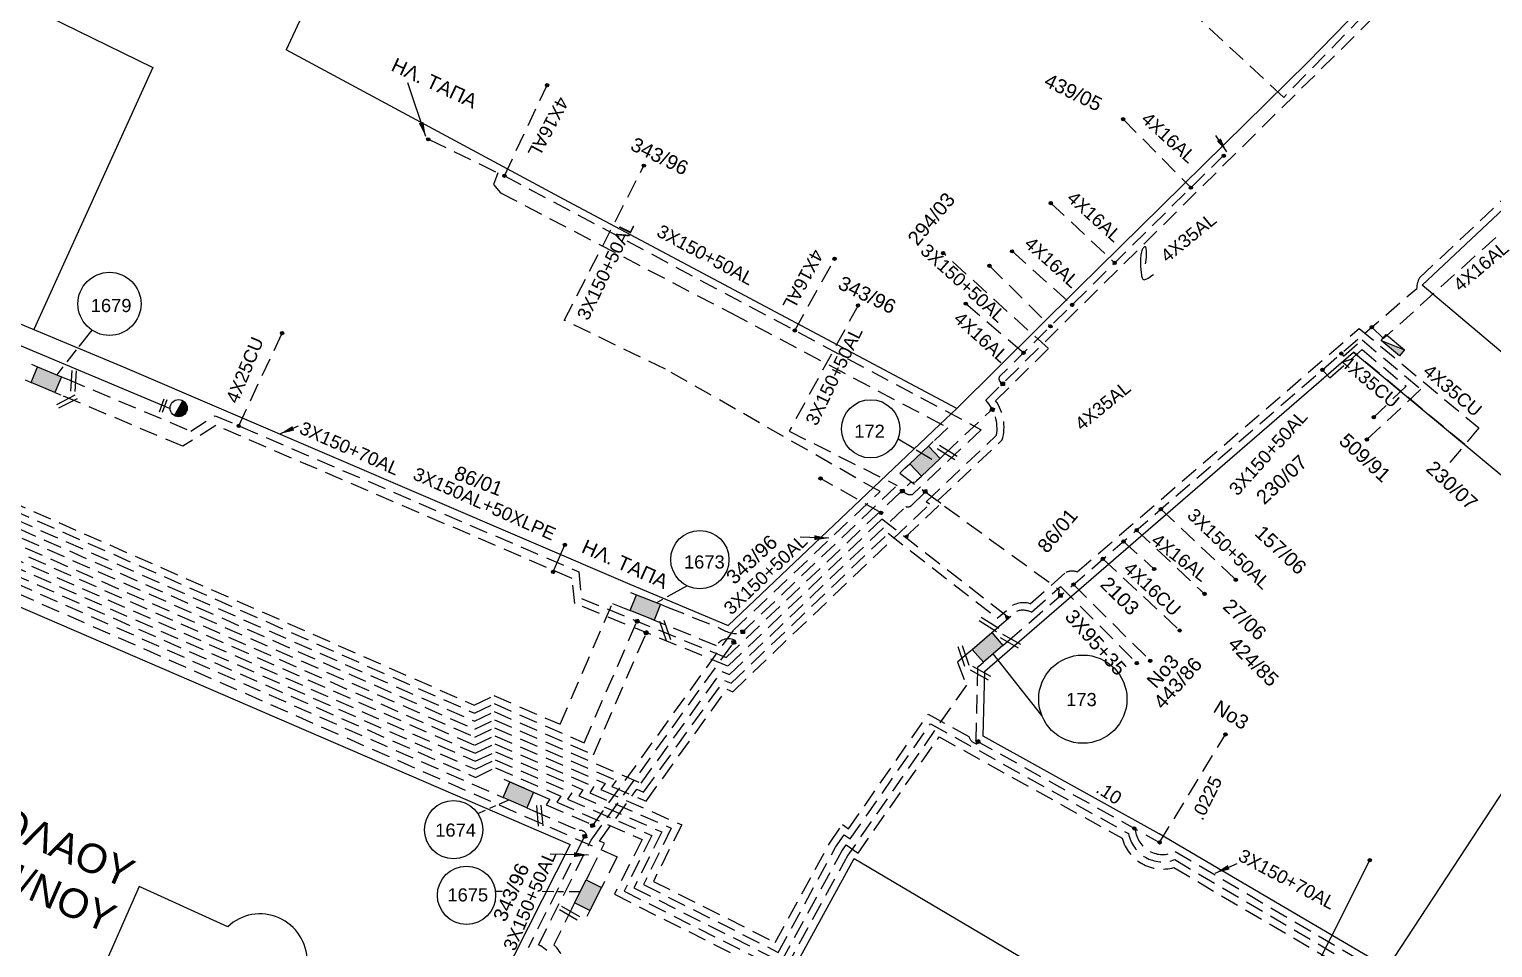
# Model space of a CAD drawing. Header units: millimetres. Extents: x 907 to 2022, y 699 to 1220.
# Drawn here: x 1575.3 to 1675.8, y 1031.4 to 1094.5 of the extents above; entities that cross this region are included whole.
import ezdxf

# ---------------------------------------------------------------- set-up
doc = ezdxf.new("R2010")
doc.units = ezdxf.units.MM
doc.linetypes.add('DASHED', pattern=[19.05, 12.7, -6.35])
for name, color, linetype in [('Link Box 4 Διευθύνσεων', 7, 'Continuous'), ('Pillar OTE', 7, 'Continuous'), ('Άγνωστα', 7, 'Continuous'), ('Γυμνά εναέρια ΧΤ (3Φ)   4x35AL', 7, 'Continuous'), ('Γυμνά εναέρια ΧΤ (3Φ)   4x35CU', 7, 'Continuous'), ('Εναέρια παροχή ΧΤ 4x25', 7, 'SYN_LINE'), ('Επιγραφές - Σχήματα', 7, 'Continuous'), ('Καλώδια ΧΤ   3x150+50AL', 7, 'DASHED'), ('Καλώδια ΧΤ   3x150AL+50XLPE', 7, 'DASHED'), ('Καλώδια ΧΤ   4x25CU', 7, 'DASHED'), ('Μηχανική τομή', 7, 'Continuous'), ('Στύλος ΦΜ', 7, 'Continuous'), ('Στύλος ΦΜ @ 1', 7, 'Continuous'), ('Συνδέσεις', 7, 'Continuous'), ('Συνεστραμμένα ΧΤ   3x70+54.6+25 AL', 7, 'SYN_LINE'), ('Τομή', 7, 'Continuous'), ('Υποσταθμοί', 7, 'Continuous'), ('Υπόβαθρο ΔΕΗ', 7, 'Continuous'), ('Υπόγεια Καλώδια Δικτύου ΧΤ   .10', 7, 'DASHED'), ('Υπόγεια καλώδια Δικτύου ΧΤ και Παρ. ΧΤ - 3X150+70 AL', 7, 'DASHED'), ('Υπόγεια καλώδια Παροχών ΧΤ   .0225', 7, 'DASHED'), ('Υπόγεια καλώδια Παροχών ΧΤ   4x16AL', 7, 'DASHED'), ('Υπόγεια καλώδια Παροχών ΧΤ   4x16CU', 7, 'DASHED')]:
    doc.layers.add(name, color=color, linetype=linetype)
doc.styles.get("Standard").update_dxf_attribs({"font": 'arial.ttf'})
doc.linetypes.add('SYN_LINE', pattern='A,0.5,-0.0001,["/\\/\\/\\/",Standard,S=0.1,R=0,X=0,Y=-0.05],-0.25', length=0.7501)
doc.dimstyles.new('ISO-25', dxfattribs={"dimtxt": 2.5, "dimasz": 2.5, "dimexe": 1.25, "dimexo": 0.625, "dimtad": 1, "dimtxsty": 'Standard', "dimcen": 2.5, "dimadec": 0, "dimazin": 0, "dimtfac": 1, "dimtmove": 0, "dimatfit": 3, "dimfxl": 1, "dimarcsym": 0})

# ---------------------------------------------------------------- blocks, each defined once
blk = doc.blocks.new('ΥΠΑΡΧΩΝ ΤΣΙΜΕΝΤΕΝΙΟΣ ΣΤΥΛΟΣ')
at = {"layer": 'Στύλος ΦΜ'}
blk.add_hatch(color=256, dxfattribs=at).paths.add_polyline_path([(-1.29, -2.28, 0.574793), (2.62, 0, 0.268822), (1.3, 2.27)])
blk.add_line((-1.29, -2.28), (1.3, 2.27), dxfattribs=at)
blk.add_circle((0, 0), 2.62, dxfattribs=at)
at = {"layer": 'Στύλος ΦΜ', "flags": 4}
for tag, p in [('ΑΡΙΘΜΟΣ', (-4.68, 8.05)), ('ΤΥΠΟΣ', (-4.91, 3.03))]:
    blk.add_attdef(tag, p, '', height=4, dxfattribs=at)
blk = doc.blocks.new('LINK BOX 4 ΑΝΑΧΩΡΗΣΕΩΝ')
at = {"layer": 'Link Box 4 Διευθύνσεων', "ltscale": 40}
blk.add_hatch(color=256, dxfattribs=at).paths.add_polyline_path([(-3.54, 0), (-3.54, -4.67), (3.54, -4.67), (3.54, 0)])
for p, q in [((-3.54, 0), (-5.33, 0)), ((5.33, 0), (3.54, 0)), ((-3.54, -4.67), (-5.33, -4.67)), ((5.33, -4.67), (3.54, -4.67))]:
    blk.add_line(p, q, dxfattribs=at)
blk.add_lwpolyline([(-3.54, -4.67), (-3.54, 0), (3.54, 0), (3.54, -4.67)], close=True, dxfattribs=at)
blk = doc.blocks.new('ΜΗΧΑΝΙΚΗ ΤΟΜΗ')
at = {"layer": 'Μηχανική τομή', "ltscale": 40}
for p, q in [((-1.89, 0.78), (1.89, 0.78)), ((1.89, 0), (-1.89, 0))]:
    blk.add_line(p, q, dxfattribs=at)
blk = doc.blocks.new('_ΣΥΝΔΕΣΗ')
at = {"layer": 'Συνδέσεις', "linetype": 'SYN_LINE', "ltscale": 40}
blk.add_hatch(color=256, dxfattribs=at).paths.add_polyline_path([(0.5, -0.01, 1), (-0.5, -0.01, 1)])
at = {"layer": 'Συνδέσεις'}
blk.add_circle((0, -0.01), 0.5, dxfattribs=at)
blk = doc.blocks.new('υποσταθμος σε κλειστο χωρο')
at = {"layer": 'Υποσταθμοί', "ltscale": 40}
blk.add_hatch(color=256, dxfattribs=at).paths.add_polyline_path([(-9.5, -3.1), (9.5, -3.1), (9.5, 3.1)])
blk.add_lwpolyline([(-9.5, -3.1), (-9.5, 3.1), (9.5, 3.1), (9.5, -3.1)], close=True, dxfattribs=at)
blk.add_lwpolyline([(-9.5, -3.1), (9.5, 3.1)], dxfattribs=at)
blk = doc.blocks.new('ΥΠΑΡΧΩΝ ΥΠΟΣΤΑΘΜΟΣ ΣΕ ΚΛΕΙΣΤΟ ΧΩΡΟ')
at = {"layer": 'Υποσταθμοί'}
blk.add_blockref('υποσταθμος σε κλειστο χωρο', (0, 0), dxfattribs=at)
at = {"layer": 'Υποσταθμοί', "linetype": 'SYN_LINE', "ltscale": 40, "flags": 1}
for tag, p in [('ΜΕΤΑΣΧΗΜΑΤΙΣΜΟΣ', (10.7, 2.2)), ('ΙΣΧΥΣ', (10.6, -0.9)), ('ΑΡΙΘΜΟΣ', (10.8, -3.9))]:
    blk.add_attdef(tag, p, '', height=2, dxfattribs=at)
blk = doc.blocks.new('TSONTA XT1')
at = {"ltscale": 40}
h = blk.add_hatch(color=256, dxfattribs=at)
h.dxf.hatch_style = 1
h.paths.add_polyline_path([(595.96, 2487.66), (597.07, 2488.77), (595.96, 2489.87), (594.85, 2488.77)])
blk.add_lwpolyline([(594.85, 2488.77), (595.96, 2489.87), (597.07, 2488.77), (595.96, 2487.66)], close=True, dxfattribs=at)
blk = doc.blocks.new('ΤΟΜΗ')
at = {"layer": 'Τομή', "ltscale": 40}
for p, q in [((-5.68, 0), (5.68, 0)), ((5.68, -2.33), (-5.68, -2.33))]:
    blk.add_line(p, q, dxfattribs=at)

msp = doc.modelspace()

# ---------------------------------------------------------------- hatches: boundary and pattern name
at = {"layer": 'Pillar OTE', "ltscale": 40}
h = msp.add_hatch(color=256, dxfattribs=at)
h.dxf.hatch_style = 1
h.paths.add_polyline_path([(1635.571, 1059.476), (1635.643, 1059.783), (1635.358, 1059.64)])
h = msp.add_hatch(color=256, dxfattribs=at)
h.dxf.hatch_style = 1
h.paths.add_polyline_path([(1642.616, 1054.106), (1642.326, 1054.23), (1642.418, 1053.925)])

# ---------------------------------------------------------------- linework, layer by layer
for points in [[(1635.358, 1059.64), (1635.643, 1059.783), (1635.571, 1059.476), (1635.358, 1059.64)], [(1642.418, 1053.925), (1642.326, 1054.23), (1642.616, 1054.106), (1642.418, 1053.925)]]:
    msp.add_lwpolyline(points, dxfattribs=at)
at = {"layer": 'Άγνωστα', "color": 151, "linetype": 'DASHED', "ltscale": 0.1}
msp.add_lwpolyline([(1633.782, 1061.262), (1629.623, 1063.624)], dxfattribs=at)
at = {"layer": 'Άγνωστα', "color": 2, "linetype": 'DASHED', "ltscale": 0.1}
for points in [[(1650.43, 1059.303), (1652.534, 1057.403)], [(1646.99, 1056.336), (1652.263, 1051.102)]]:
    msp.add_lwpolyline(points, dxfattribs=at)
at = {"layer": 'Άγνωστα', "ltscale": 0.1}
msp.add_lwpolyline([(1611.253, 1057.204), (1612.063, 1059.057)], dxfattribs=at)
at = {"layer": 'Άγνωστα', "color": 62, "linetype": 'DASHED', "ltscale": 0.1}
msp.add_lwpolyline([(1641.721, 1053.332), (1643.074, 1054.496, -0.2028971), (1644.112, 1054.432), (1646.105, 1056.214), (1646.105, 1056.214), (1651.333, 1050.946)], format="xyb", dxfattribs=at)
at = {"layer": 'Γυμνά εναέρια ΧΤ (3Φ)   4x35CU', "color": 2, "linetype": 'DASHED', "ltscale": 0.1}
for points in [[(1664.121, 1071.035), (1664.591, 1070.54), (1666.803, 1072.471), (1666.803, 1072.471), (1666.803, 1072.471), (1669.825, 1069.959), (1667.605, 1067.825)], [(1665.344, 1072.246), (1665.533, 1072.028), (1665.533, 1072.028), (1666.808, 1073.134), (1666.808, 1073.134), (1666.808, 1073.134), (1670.854, 1069.754), (1667.143, 1066.295)]]:
    msp.add_lwpolyline(points, dxfattribs=at)
at = {"layer": 'Εναέρια παροχή ΧΤ 4x25', "color": 2, "ltscale": 10}
msp.add_lwpolyline([(1659.409, 1021.595), (1667.334, 1037.411)], dxfattribs=at)
at = {"layer": 'Επιγραφές - Σχήματα'}
msp.add_lwpolyline([(1651.946, 1078.37), (1651.978, 1078.619), (1651.999, 1078.831), (1652.01, 1079.011), (1652.011, 1079.159), (1652.005, 1079.28), (1651.992, 1079.374), (1651.974, 1079.444), (1651.951, 1079.493), (1651.925, 1079.522), (1651.896, 1079.534), (1651.865, 1079.53), (1651.834, 1079.51), (1651.802, 1079.478), (1651.771, 1079.434), (1651.74, 1079.379), (1651.712, 1079.315), (1651.686, 1079.243), (1651.663, 1079.165), (1651.642, 1079.079), (1651.625, 1078.989), (1651.61, 1078.893), (1651.598, 1078.792), (1651.59, 1078.687), (1651.586, 1078.579), (1651.584, 1078.469), (1651.586, 1078.356), (1651.591, 1078.244), (1651.597, 1078.132), (1651.606, 1078.021), (1651.617, 1077.914), (1651.629, 1077.811), (1651.641, 1077.713), (1651.654, 1077.622), (1651.669, 1077.538), (1651.686, 1077.464), (1651.707, 1077.399), (1651.732, 1077.346), (1651.763, 1077.306), (1651.801, 1077.28), (1651.847, 1077.269), (1651.901, 1077.275), (1651.964, 1077.295), (1652.034, 1077.328), (1652.111, 1077.373), (1652.195, 1077.428), (1652.285, 1077.491), (1652.381, 1077.561), (1652.481, 1077.635)], dxfattribs=at)
at = {"layer": 'Επιγραφές - Σχήματα', "ltscale": 0.1}
for points in [[(1634.94, 1066.339), (1636.026, 1065.692)], [(1636.186, 1065.596), (1637.267, 1064.952)], [(1644.823, 1047.337), (1641.472, 1051.579)]]:
    msp.add_lwpolyline(points, dxfattribs=at)
at = {"layer": 'Επιγραφές - Σχήματα', "linetype": 'Continuous'}
for centre, radius in [((1580.792, 1075.611), 2.168), ((1633.063, 1067.03), 2), ((1621.332, 1058.054), 2), ((1647.633, 1048.468), 3.029), ((1604.42, 1039.504), 2), ((1605.31, 1035.002), 2)]:
    msp.add_circle(centre, radius, dxfattribs=at)
at = {"layer": 'Καλώδια ΧΤ   3x150+50AL', "color": 30, "ltscale": 0.1}
msp.add_lwpolyline([(1602.736, 1086.902), (1607.469, 1084.605), (1607.373, 1084.361), (1607.157, 1083.808), (1607.637, 1083.241), (1623.451, 1074.988), (1638.363, 1067.107), (1637.354, 1066.151)], dxfattribs=at)
at = {"layer": 'Καλώδια ΧΤ   3x150+50AL', "color": 5, "ltscale": 0.1}
msp.add_lwpolyline([(1632.194, 1075.506), (1627.457, 1066.865), (1634.876, 1063.146)], dxfattribs=at)
at = {"layer": 'Καλώδια ΧΤ   3x150+50AL', "color": 2, "ltscale": 0.1}
for points in [[(1652.992, 1061.512), (1658.136, 1056.662)], [(1613.341, 1038.909), (1613.341, 1038.909), (1613.341, 1038.909), (1613.341, 1038.909), (1609.551, 1031.399)]]:
    msp.add_lwpolyline(points, dxfattribs=at)
at = {"layer": 'Καλώδια ΧΤ   3x150+50AL', "color": 85, "ltscale": 0.1}
msp.add_lwpolyline([(1612.636, 1034.273), (1611.3, 1031.6, -0.5778856), (1610.568, 1027.871)], format="xyb", dxfattribs=at)
at = {"layer": 'Καλώδια ΧΤ   3x150AL+50XLPE', "color": 233, "linetype": 'DASHED', "ltscale": 0.1, "true_color": 0xd2798f}
for points in [[(1670.926, 1099.539), (1661.426, 1089.788), (1654.484, 1096.242)], [(1540.101, 1069.795), (1540.926, 1071.671), (1605.929, 1043.099), (1607.297, 1043.76), (1611.787, 1041.813), (1611.505, 1041.39), (1617.373, 1038.821), (1615.461, 1035.068), (1626.434, 1029.562), (1617.685, 1013.542), (1619.804, 1012.26)]]:
    msp.add_lwpolyline(points, dxfattribs=at)
at = {"layer": 'Καλώδια ΧΤ   3x150AL+50XLPE', "color": 151, "linetype": 'DASHED', "ltscale": 0.1}
for points in [[(1537.991, 1070.776), (1539.892, 1074.864), (1605.88, 1045.852), (1607.241, 1046.509), (1615.589, 1042.89), (1615.294, 1042.472), (1615.294, 1042.472), (1617.642, 1041.454), (1623.19, 1049.143), (1623.592, 1048.979), (1637.107, 1061.861), (1636.878, 1062.028), (1641.707, 1066.586, 0.2331593), (1640.969, 1068.99), (1670.7, 1098.358), (1671.272, 1098.222), (1671.762, 1098.725)], [(1657.371, 1085.877), (1641.92, 1070.63, 0.4238102), (1642.003, 1070.227)]]:
    msp.add_lwpolyline(points, format="xyb", dxfattribs=at)
at = {"layer": 'Καλώδια ΧΤ   3x150AL+50XLPE', "color": 2, "linetype": 'DASHED', "ltscale": 0.1}
for points in [[(1642.482, 1052.448), (1670.56, 1076.665, -0.1293154), (1670.748, 1077.391), (1688.425, 1094.001), (1693.706, 1091.019)], [(1537.563, 1070.975), (1539.671, 1075.51), (1605.871, 1046.403), (1607.229, 1047.059), (1617.302, 1042.691), (1622.839, 1050.367), (1623.371, 1050.15), (1635.468, 1061.687, 0.2589075), (1635.867, 1061.763), (1636.829, 1062.694)], [(1635.419, 1064.32), (1635.056, 1063.976), (1646.027, 1055.971, 0.2020505), (1645.972, 1055.703)], [(1609.861, 1040.831), (1613.055, 1039.446, -0.3381271), (1613.537, 1039.188)]]:
    msp.add_lwpolyline(points, format="xyb", dxfattribs=at)
at = {"layer": 'Καλώδια ΧΤ   3x150AL+50XLPE', "color": 30, "linetype": 'DASHED', "ltscale": 0.1}
msp.add_lwpolyline([(1607.916, 1084.412), (1640.65, 1066.963), (1635.943, 1062.521, -0.2089113), (1635.38, 1062.658)], format="xyb", dxfattribs=at)
at = {"layer": 'Καλώδια ΧΤ   3x150AL+50XLPE', "color": 133, "linetype": 'DASHED', "ltscale": 0.1}
for points in [[(1613.978, 1039.795), (1623.646, 1053.195), (1633.705, 1062.725), (1618.965, 1071.131), (1612.023, 1074.477), (1617.49, 1085.102)], [(1540.502, 1069.609), (1541.159, 1071.022), (1607.416, 1041.891), (1607.416, 1041.891), (1607.416, 1041.891)], [(1608.086, 1042.873), (1611.039, 1041.592), (1610.785, 1041.213), (1613.83, 1039.893)]]:
    msp.add_lwpolyline(points, dxfattribs=at)
at = {"layer": 'Καλώδια ΧΤ   3x150AL+50XLPE', "color": 62, "linetype": 'DASHED', "ltscale": 0.1}
msp.add_lwpolyline([(1635.44, 1059.581), (1637.885, 1061.912), (1637.658, 1062.078), (1642.095, 1066.265, 0.2291307), (1641.642, 1068.962), (1645.269, 1072.535), (1638.032, 1079.1)], format="xyb", dxfattribs=at)
at = {"layer": 'Καλώδια ΧΤ   3x150AL+50XLPE', "color": 5, "linetype": 'DASHED', "ltscale": 0.1}
for points in [[(1536.227, 1071.596), (1538.954, 1077.461), (1605.841, 1048.054), (1607.196, 1048.709), (1611.736, 1046.74), (1615.333, 1055.036), (1616.14, 1054.715)], [(1624.166, 1052.998), (1634.876, 1063.146)]]:
    msp.add_lwpolyline(points, dxfattribs=at)
at = {"layer": 'Καλώδια ΧΤ   3x150AL+50XLPE', "color": 30, "linetype": 'DASHED', "ltscale": 0.1}
for points in [[(1536.766, 1071.568), (1539.212, 1076.83), (1605.853, 1047.505), (1607.207, 1048.159), (1613.394, 1045.476), (1617.012, 1053.819), (1617.012, 1053.819)], [(1577.903, 1070.434), (1586.369, 1066.876), (1586.369, 1066.876), (1588.041, 1067.933), (1613.014, 1057.219), (1613.207, 1055.388), (1623.131, 1051.328), (1635.801, 1063.334), (1636.136, 1063.391), (1636.222, 1063.472)]]:
    msp.add_lwpolyline(points, dxfattribs=at)
at = {"layer": 'Καλώδια ΧΤ   3x150AL+50XLPE', "color": 62, "linetype": 'DASHED', "ltscale": 0.1}
for points in [[(1537.12, 1071.181), (1539.433, 1076.158), (1605.861, 1046.953), (1607.218, 1047.609), (1614.03, 1044.655), (1617.677, 1053.065), (1617.677, 1053.065)], [(1642.326, 1054.23), (1633.839, 1060.825), (1623.26, 1050.735), (1612.742, 1055.038), (1612.56, 1056.761), (1588.095, 1067.257), (1585.834, 1065.83), (1577.45, 1069.359)]]:
    msp.add_lwpolyline(points, dxfattribs=at)
at = {"layer": 'Καλώδια ΧΤ   3x150AL+50XLPE', "color": 85, "linetype": 'DASHED', "ltscale": 0.1}
for points in [[(1538.437, 1070.569), (1540.123, 1074.18), (1605.89, 1045.301), (1607.252, 1045.959), (1614.825, 1042.675), (1614.53, 1042.258), (1620.086, 1039.849), (1618.142, 1035.956), (1626.502, 1031.766), (1630.226, 1038.557), (1631.129, 1039.853), (1631.539, 1039.567), (1637.022, 1047.437), (1639.82, 1045.886, 0.2807294), (1640.357, 1045.396)], [(1651.239, 1039.505, 0.5326324), (1653.972, 1038.009), (1672.982, 1026.834, 0.3587569), (1672.762, 1025.618), (1674.492, 1024.595)]]:
    msp.add_lwpolyline(points, format="xyb", dxfattribs=at)
at = {"layer": 'Καλώδια ΧΤ   3x150AL+50XLPE', "color": 27, "linetype": 'DASHED', "ltscale": 0.1}
msp.add_lwpolyline([(1538.861, 1070.372), (1540.351, 1073.576), (1605.901, 1044.751), (1607.263, 1045.409), (1614.062, 1042.461), (1613.767, 1042.044), (1619.372, 1039.614), (1617.467, 1035.736), (1626.716, 1031.079), (1630.651, 1038.293), (1631.254, 1039.157), (1631.664, 1038.871), (1637.174, 1046.781), (1650.771, 1039.242, 0.4659169), (1653.939, 1037.448), (1672.26, 1026.679, 0.2957839), (1673.81, 1026.354), (1675.092, 1025.593)], format="xyb", dxfattribs=at)
at = {"layer": 'Καλώδια ΧΤ   3x150AL+50XLPE', "color": 1, "linetype": 'DASHED', "ltscale": 0.1}
msp.add_lwpolyline([(1613.734, 1036.452), (1614.786, 1038.573), (1614.441, 1038.725), (1617.003, 1042.276), (1617.472, 1042.072), (1623.015, 1049.755), (1623.482, 1049.564), (1634.271, 1059.855), (1641.754, 1054.02), (1642.392, 1054.563, -0.297596), (1644.02, 1055.02), (1646.461, 1057.175, -0.1642813), (1647.234, 1057.206), (1666.618, 1073.925), (1674.827, 1067.102), (1672.843, 1064.715)], format="xyb", dxfattribs=at)
at = {"layer": 'Καλώδια ΧΤ   3x150AL+50XLPE', "color": 6, "linetype": 'DASHED', "ltscale": 0.1}
msp.add_lwpolyline([(1539.28, 1070.177), (1540.561, 1072.932), (1605.912, 1044.201), (1607.302, 1044.848), (1613.307, 1042.243), (1613.015, 1041.825), (1618.72, 1039.351), (1616.803, 1035.511), (1626.914, 1030.438), (1631.077, 1038.029), (1631.378, 1038.461), (1631.378, 1038.461), (1632.199, 1037.889), (1637.766, 1045.881), (1650.334, 1038.913, 0.4149511), (1653.879, 1036.903), (1671.67, 1026.446, 0.0976777), (1671.681, 1025.682), (1677.522, 1022.224, 1.0168297), (1678.275, 1023.714), (1677.757, 1024.02)], format="xyb", dxfattribs=at)
at = {"layer": 'Καλώδια ΧΤ   3x150AL+50XLPE', "color": 173, "linetype": 'DASHED', "ltscale": 0.1}
for points in [[(1539.698, 1069.983), (1540.721, 1072.311), (1605.92, 1043.65), (1607.286, 1044.31), (1612.547, 1042.028), (1612.255, 1041.61), (1618.038, 1039.104), (1616.133, 1035.289), (1627.113, 1029.759)], [(1639.701, 1051.595), (1639.022, 1051.011), (1639.634, 1049.438), (1631.502, 1037.765), (1615.703, 1009.089)]]:
    msp.add_lwpolyline(points, dxfattribs=at)
at = {"layer": 'Καλώδια ΧΤ   3x150AL+50XLPE', "linetype": 'DASHED', "ltscale": 0.1}
msp.add_lwpolyline([(1673.868, 1065.949), (1666.22, 1072.305)], dxfattribs=at)
at = {"layer": 'Καλώδια ΧΤ   3x150AL+50XLPE', "color": 1, "linetype": 'DASHED', "ltscale": 0.1}
msp.add_lwpolyline([(1540.862, 1069.441), (1541.273, 1070.326), (1541.273, 1070.326), (1615.652, 1037.646), (1614.774, 1035.922)], dxfattribs=at)
at = {"layer": 'Καλώδια ΧΤ   3x150AL+50XLPE', "color": 85, "linetype": 'DASHED', "ltscale": 0.1}
msp.add_lwpolyline([(1638.156, 1065.304), (1641.29, 1068.271)], dxfattribs=at)
at = {"layer": 'Καλώδια ΧΤ   3x150AL+50XLPE', "color": 5, "linetype": 'DASHED', "ltscale": 0.1}
msp.add_lwpolyline([(1619.047, 1054.813), (1622.657, 1053.374, 0.165831), (1624.167, 1052.968)], format="xyb", dxfattribs=at)
at = {"layer": 'Καλώδια ΧΤ   3x150AL+50XLPE', "color": 233, "linetype": 'DASHED', "ltscale": 0.1, "true_color": 0xd2798f}
msp.add_lwpolyline([(1609.573, 1028.507, 0.8483663), (1610.256, 1031.587), (1613.86, 1038.774), (1613.86, 1038.774), (1613.86, 1038.774), (1613.86, 1038.774), (1623.765, 1052.504, 0.3942379), (1622.469, 1052.139), (1618.015, 1053.961)], format="xyb", dxfattribs=at)
at = {"layer": 'Καλώδια ΧΤ   4x25CU', "color": 30, "ltscale": 0.1}
msp.add_lwpolyline([(1589.665, 1067.236), (1592.649, 1073.604)], dxfattribs=at)
at = {"layer": 'Συνεστραμμένα ΧΤ   3x70+54.6+25 AL', "color": 2, "ltscale": 10}
msp.add_lwpolyline([(1512.892, 1099.815), (1512.892, 1099.815), (1548.136, 1083.894), (1548.136, 1083.894), (1548.136, 1083.894), (1584.951, 1068.422)], dxfattribs=at)
at = {"layer": 'Υπόβαθρο ΔΕΗ', "ltscale": 0.1}
for points in [[(1638.989, 1068.415), (1647.302, 1076.684), (1663.086, 1092.209), (1673.022, 1102.418), (1639.546, 1124.646), (1618.965, 1138.297, 0.4736811), (1613.236, 1136.733), (1592.914, 1093.061)], [(1498.491, 1053.62), (1512.154, 1046.481), (1524.222, 1040.307), (1526.388, 1039.199, 0.1706874), (1538.072, 1039.199), (1544.957, 1043.656), (1553.591, 1050.493), (1556.578, 1053.36, -0.2696779), (1570.269, 1056.682), (1612.418, 1038.485), (1599.956, 1013.832), (1597.215, 1008.404), (1578.681, 1017.302), (1555.125, 1029.372), (1536.603, 1038.719)], [(1582.824, 1035.602), (1577.931, 1024.477), (1584.783, 1021.463, 0.8533394), (1590.218, 1018.992), (1591.968, 1018.161), (1593.964, 1020.543), (1595.12, 1019.884), (1595.371, 1020.345, 1.0032656), (1597.982, 1026.225), (1598.237, 1026.648), (1596.29, 1027.27), (1596.593, 1029.462), (1594.366, 1030.459), (1594.366, 1030.459), (1594.366, 1030.459, 0.6589115), (1588.91, 1032.845), (1582.824, 1035.602)]]:
    msp.add_lwpolyline(points, format="xyb", dxfattribs=at)
for points in [[(1521.173, 1115.664), (1514.538, 1100.91), (1544.326, 1087.043), (1544.326, 1087.043), (1559.827, 1080.421), (1581.845, 1071.244), (1616.514, 1056.37), (1623.268, 1053.525), (1637.823, 1067.316), (1638.989, 1068.415), (1611.981, 1082.801), (1592.914, 1093.061), (1592.914, 1093.061)], [(1545.033, 1086.741), (1554.722, 1106.047), (1583.764, 1091.85), (1575.601, 1073.846)], [(1674.26, 1026.663), (1694.471, 1057.055), (1670.939, 1076.884), (1688.482, 1093.368), (1688.482, 1093.368), (1704.129, 1084.602), (1721.258, 1075.07), (1740.403, 1064.284), (1758.983, 1053.604), (1754.187, 1042.915), (1740.304, 1011.569)], [(1579.587, 1073.81), (1578.689, 1072.673)], [(1578.512, 1072.449), (1577.867, 1071.631)], [(1699.857, 1011.569), (1674.109, 1026.752), (1652.885, 1039.228), (1640.796, 1045.917), (1640.899, 1050.383), (1666.22, 1072.305), (1666.22, 1072.305), (1685.664, 1056.145), (1668.538, 1030.026)], [(1577.591, 1071.282), (1577.166, 1070.744)], [(1620.467, 1056.25), (1619.087, 1055.483)], [(1618.768, 1055.306), (1618.367, 1055.084)], [(1606.91, 1040.975), (1607.33, 1041.159)], [(1607.562, 1041.26), (1608.215, 1041.545)], [(1606.084, 1040.614), (1606.613, 1040.846)], [(1635.128, 1011.569), (1622.045, 1019.476), (1631.941, 1037.525), (1658.829, 1021.627), (1654.006, 1011.569)], [(1607.29, 1035.285), (1607.786, 1035.283)], [(1610.508, 1035.274), (1611.307, 1035.271)], [(1611.57, 1035.271), (1611.974, 1035.269)], [(1612.349, 1035.268), (1613.129, 1035.265)]]:
    msp.add_lwpolyline(points, dxfattribs=at)
at = {"layer": 'Υπόγεια Καλώδια Δικτύου ΧΤ   .10', "color": 85, "linetype": 'DASHED', "ltscale": 0.1}
msp.add_lwpolyline([(1640.462, 1050.71), (1640.405, 1050.661), (1640.29, 1045.626), (1652.907, 1038.629)], dxfattribs=at)
at = {"layer": 'Υπόγεια Καλώδια Δικτύου ΧΤ   .10', "linetype": 'DASHED', "ltscale": 0.1}
for points in [[(1636.058, 1046.828), (1636.058, 1046.828)], [(1636.574, 1047.114), (1636.574, 1047.114)]]:
    msp.add_lwpolyline(points, close=True, dxfattribs=at)
at = {"layer": 'Υπόγεια καλώδια Παροχών ΧΤ   .0225', "color": 85, "ltscale": 0.1}
msp.add_lwpolyline([(1652.907, 1038.629), (1657.424, 1046.045)], dxfattribs=at)
at = {"layer": 'Υπόγεια καλώδια Παροχών ΧΤ   4x16AL', "color": 30, "ltscale": 0.1}
for points in [[(1607.921, 1084.409), (1610.839, 1090.624)], [(1627.854, 1073.784), (1630.583, 1078.706)]]:
    msp.add_lwpolyline(points, dxfattribs=at)
at = {"layer": 'Υπόγεια καλώδια Παροχών ΧΤ   4x16AL', "color": 151, "ltscale": 0.1}
for points in [[(1650.402, 1088.289), (1655.053, 1083.59)], [(1645.434, 1082.536), (1649.819, 1078.425)], [(1642.77, 1079.218), (1646.892, 1075.537)], [(1641.222, 1078.23), (1645.405, 1074.069)], [(1639.591, 1075.625), (1643.561, 1072.25)]]:
    msp.add_lwpolyline(points, dxfattribs=at)
at = {"layer": 'Υπόγεια καλώδια Παροχών ΧΤ   4x16AL', "color": 2, "ltscale": 0.1}
for points in [[(1677.402, 1081.454), (1668.287, 1073.224), (1667.474, 1074.003)], [(1651.328, 1060.077), (1655.988, 1055.698)], [(1649.009, 1058.106), (1654.281, 1053.182)]]:
    msp.add_lwpolyline(points, dxfattribs=at)

# ---------------------------------------------------------------- block references
at = {"layer": 'Link Box 4 Διευθύνσεων'}
for p, xscale, yscale, zscale, rotation in [((1576.222, 1069.875), 0.2499999999999998, 0.2499999999999998, 0.2499999999999998, 157.1762402027284), ((1637.189, 1064.388), 0.2499999999999998, 0.2499999999999998, 0.2499999999999998, 223.43579428166), ((1617.377, 1054.222), 0.2499999999999998, 0.2499999999999998, 0.2499999999999998, 158.2719389355747), ((1641.472, 1051.579), 0.2499999999999998, 0.2499999999999998, 0.2499999999999998, 220.7004924195238), ((1608.638, 1041.361), 0.2499999999999999, 0.2499999999999999, 0.2499999999999999, 156.5564590870798), ((1613.129, 1035.265), 0.2499999999999998, 0.2499999999999998, 0.2499999999999998, 62.99856881020393)]:
    msp.add_blockref('LINK BOX 4 ΑΝΑΧΩΡΗΣΕΩΝ', p, dxfattribs=dict(at, xscale=xscale, yscale=yscale, zscale=zscale, rotation=rotation))
at = {"layer": 'Μηχανική τομή', "xscale": 0.2499999999999996, "yscale": 0.2499999999999996, "zscale": 0.2499999999999996, "rotation": 70.28908702141669}
msp.add_blockref('ΜΗΧΑΝΙΚΗ ΤΟΜΗ', (1584.562, 1068.586), dxfattribs=at)
at = {"layer": 'Στύλος ΦΜ @ 1', "ltscale": 40, "xscale": 0.2249999999999091, "yscale": 0.2249999999999091, "zscale": 0.2249999999999091}
msp.add_blockref('ΥΠΑΡΧΩΝ ΤΣΙΜΕΝΤΕΝΙΟΣ ΣΤΥΛΟΣ', (1585.54, 1068.448), dxfattribs=at)
at = {"layer": 'Συνδέσεις', "xscale": 0.2249999999999091, "yscale": 0.2249999999999091, "zscale": 0.2249999999999091}
for p in [(1610.839, 1090.624), (1650.402, 1088.289), (1602.682, 1086.911), (1657.31, 1085.785), (1607.916, 1084.412), (1617.49, 1085.102), (1655.053, 1083.59), (1645.434, 1082.536), (1642.77, 1079.218), (1630.583, 1078.706), (1638.032, 1079.1), (1641.222, 1078.23), (1649.819, 1078.425), (1632.194, 1075.506), (1639.591, 1075.625), (1646.892, 1075.537), (1592.649, 1073.604), (1627.854, 1073.784), (1645.405, 1074.069), (1667.474, 1074.003), (1643.561, 1072.25), (1665.384, 1072.2), (1664.084, 1071.079), (1589.665, 1067.236), (1667.606, 1067.828), (1667.144, 1066.298), (1629.623, 1063.626), (1633.782, 1061.262), (1652.992, 1061.512), (1650.43, 1059.303), (1651.33, 1060.079), (1612.064, 1059.06), (1611.254, 1057.207), (1649.009, 1058.106), (1652.535, 1057.405), (1646.992, 1056.337), (1658.136, 1056.664), (1655.988, 1055.7), (1654.282, 1053.184), (1652.264, 1051.105), (1651.334, 1050.949), (1657.425, 1046.048), (1651.167, 1039.594), (1652.907, 1038.629), (1667.335, 1037.414)]:
    msp.add_blockref('_ΣΥΝΔΕΣΗ', p, dxfattribs=at)
at = {"layer": 'Συνδέσεις', "xscale": 0.1537592417720537, "yscale": 0.1537592417720537, "zscale": 0.1537592417720537}
for p, rotation in [((1865.282, 746.019), 48.01554633200461), ((2026.809, 1147.783), 115.1124089701741), ((1895.628, 767.744), 54.89927130894319), ((1897.195, 767.708), 54.89927130894319), ((1856.652, 723.17), 45.81740555689154), ((1917.957, 800.286), 63.35296682400276), ((1918.575, 799.493), 63.35296682400276), ((1847.754, 729.223), 48.07230846537576), ((1884.055, 757.352), 54.89927130894319), ((1931.848, 781.131), 61.24695671660081), ((1873.827, 744.037), 54.89927130894319), ((1874.358, 744.783), 54.89927130894319)]:
    msp.add_blockref('TSONTA XT1', p, dxfattribs=dict(at, rotation=rotation))
at = {"layer": 'Τομή'}
for p, xscale, yscale, zscale, rotation in [((1578.177, 1070.319), 0.1249999999999834, 0.1249999999999834, 0.1249999999999834, 86.23732706582133), ((1577.8, 1069.033), 0.1249999999999834, 0.1249999999999834, 0.1249999999999834, 27.12294469009915), ((1638.397, 1065.532), 0.1249999999999436, 0.1249999999999436, 0.1249999999999436, 328.0280767306175), ((1619.082, 1053.229), 0.1249999999999436, 0.1249999999999436, 0.1249999999999436, 288.8913991904404), ((1641.264, 1053.714), 0.1249999999999436, 0.1249999999999436, 0.1249999999999436, 328.0280767306175), ((1642.742, 1052.579), 0.1249999999999436, 0.1249999999999436, 0.1249999999999436, 330.9852105786889), ((1639.571, 1051.482), 0.1249999999999436, 0.1249999999999436, 0.1249999999999436, 288.8913991904404), ((1640.677, 1050.379), 0.1249999999999436, 0.1249999999999436, 0.1249999999999436, 330.9852105786889), ((1610.48, 1040.475), 0.1249999999999436, 0.1249999999999436, 0.1249999999999436, 274.9116907156063), ((1612.448, 1033.896), 0.1249999999999436, 0.1249999999999436, 0.1249999999999436, 329.1987724688821)]:
    msp.add_blockref('ΤΟΜΗ', p, dxfattribs=dict(at, xscale=xscale, yscale=yscale, zscale=zscale, rotation=rotation))
at = {"layer": 'Υποσταθμοί', "xscale": 0.08569451312941455, "yscale": 0.08569451312941455, "zscale": 0.08569451312941455, "rotation": 319.9750087798405}
msp.add_blockref('ΥΠΑΡΧΩΝ ΥΠΟΣΤΑΘΜΟΣ ΣΕ ΚΛΕΙΣΤΟ ΧΩΡΟ', (1668.917, 1072.773), dxfattribs=at)

# ---------------------------------------------------------------- texts
at = {"layer": 'Γυμνά εναέρια ΧΤ (3Φ)   4x35AL', "color": 7, "char_height": 0.9, "width": 84.18588, "attachment_point": 1, "rotation": 39.35232}
for insert in [(1652.866, 1079.099), (1646.985, 1067.552)]:
    msp.add_mtext('4X35AL', dxfattribs=dict(at, insert=insert))
at = {"layer": 'Γυμνά εναέρια ΧΤ (3Φ)   4x35CU', "color": 7, "char_height": 0.9, "width": 84.18588, "attachment_point": 1, "rotation": 319.91543}
for insert in [(1665.837, 1072.146), (1671.5, 1071.55)]:
    msp.add_mtext('4X35CU', dxfattribs=dict(at, insert=insert))
at = {"layer": 'Επιγραφές - Σχήματα', "char_height": 0.9, "attachment_point": 1}
for s, width, insert, rotation in [('{\\H1.0833x;ΗΛ. ΤΑΠΑ}', 15.75935, (1600.471, 1092.549), 334.89995), ('{\\H1.0833x;439/05}', 10.09091, (1645.317, 1091.488), 334.14861), ('{\\H1.0833x;343/96}', 10.09091, (1616.912, 1087.101), 334.14861), ('{\\H1.0833x;294/03}', 10.09091, (1635.521, 1080.153), 50.35012), ('{\\H1.0833x;343/96}', 10.09091, (1631.163, 1077.578), 334.14861), ('{\\H1.0833x;509/91}', 10.09091, (1665.815, 1066.821), 317.18901), ('{\\H1.0833x;230/07}', 10.09091, (1659.426, 1062.487), 42.95609), ('{\\H1.0833x;86/01}', 10.09091, (1604.731, 1064.529), 338.77376), ('{\\H1.0833x;230/07}', 10.09091, (1671.785, 1064.925), 317.18901), ('{\\H1.0833x;86/01}', 10.09091, (1644.427, 1059.037), 50.35012), ('{\\H1.0833x;157/06}', 10.09091, (1660.03, 1060.489), 317.18901), ('{\\H1.0833x;ΗΛ. ΤΑΠΑ}', 13.06332, (1613.529, 1059.469), 335.93827), ('{\\H1.0833x;343/96}', 10.09091, (1623.036, 1056.997), 42.95609), ('{\\H1.0833x;2103}', 10.09091, (1649.442, 1056.967), 315.3499), ('{\\H1.0833x;27/06}', 10.09091, (1657.834, 1055.459), 317.18901), ('{\\H1.0833x;3X95+35}', 10.09091, (1647.063, 1054.739), 311.76329), ('{\\H1.0833x;424/85}', 10.09091, (1658.216, 1052.865), 315.3499), ('{\\H1.0833x;No3}', 10.09091, (1651.926, 1049.785), 48.214), ('{\\H1.0833x;443/86}', 10.09091, (1652.395, 1048.351), 48.214), ('{\\H1.0833x;No3}', 10.09091, (1657.017, 1048.465), 328.39546), ('{\\H1.0833x;343/96}', 10.09091, (1607.087, 1033.499), 66.33587)]:
    msp.add_mtext_dynamic_manual_height_columns(s, width=width, gutter_width=12.5, heights=[0], dxfattribs=dict(at, insert=insert, rotation=rotation))
for s, insert in [('1679', (1579.506, 1075.947)), ('172', (1631.936, 1067.315)), ('173', (1646.489, 1048.891))]:
    msp.add_mtext_dynamic_manual_height_columns(s, width=10.09091, gutter_width=12.5, heights=[0], dxfattribs=dict(at, insert=insert))
at = {"layer": 'Επιγραφές - Σχήματα', "char_height": 0.9, "width": 15, "attachment_point": 1}
for s, insert in [('1673', (1620.242, 1058.338)), ('1674', (1603.162, 1039.926)), ('1675', (1603.998, 1035.477))]:
    msp.add_mtext(s, dxfattribs=dict(at, insert=insert))
at = {"layer": 'Επιγραφές - Σχήματα', "linetype": 'Continuous', "insert": (1556.933, 1048.499), "char_height": 2, "width": 28.66591, "attachment_point": 1, "rotation": 336.46528}
msp.add_mtext('ΝΑOΣ ΑΓ. ΝΙΚΟΛΑΟΥ\\Pκ΄ ΑΓ. ΚΩΝΣΤΑΝ/ΝΟΥ', dxfattribs=at)
at = {"layer": 'Καλώδια ΧΤ   3x150+50AL', "color": 7, "char_height": 0.9, "width": 84.18588, "attachment_point": 1}
for insert, rotation in [((1612.85, 1074.801), 64.10579), ((1618.716, 1081.106), 331.69342), ((1628.546, 1067.568), 64.10579), ((1657.584, 1062.973), 48.08455), ((1655.356, 1061.661), 315.92484), ((1622.875, 1054.851), 43.36218), ((1607.791, 1031.466), 66.74196)]:
    msp.add_mtext('3X150+50AL', dxfattribs=dict(at, insert=insert, rotation=rotation))
at = {"layer": 'Καλώδια ΧΤ   3x150AL+50XLPE', "color": 7, "insert": (1606.541, 1061.877), "char_height": 0.9, "width": 13.92422, "attachment_point": 5, "rotation": 336.06285}
msp.add_mtext('3X150AL+50XLPE', dxfattribs=at)
at = {"layer": 'Καλώδια ΧΤ   4x25CU', "color": 7, "insert": (1588.749, 1069.051), "char_height": 0.9, "width": 84.18588, "attachment_point": 1, "rotation": 67.41212}
msp.add_mtext('4X25CU', dxfattribs=at)
at = {"layer": 'Υπόγεια Καλώδια Δικτύου ΧΤ   .10', "color": 7, "insert": (1648.945, 1042.878), "char_height": 0.9, "width": 84.18588, "attachment_point": 1, "rotation": 327.27266}
msp.add_mtext('.10', dxfattribs=at)
at = {"layer": 'Υπόγεια καλώδια Δικτύου ΧΤ και Παρ. ΧΤ - 3X150+70 AL', "color": 7, "char_height": 0.9, "width": 84.18588, "attachment_point": 1}
for insert, rotation in [((1594.121, 1067.574), 336.24827), ((1658.646, 1038.229), 331.79664)]:
    msp.add_mtext('3X150+70AL', dxfattribs=dict(at, insert=insert, rotation=rotation))
at = {"layer": 'Υπόγεια καλώδια Παροχών ΧΤ   .0225', "color": 7, "insert": (1655.038, 1040.465), "char_height": 0.9, "width": 84.18588, "attachment_point": 1, "rotation": 63.82518}
msp.add_mtext('.0225', dxfattribs=at)
at = {"layer": 'Υπόγεια καλώδια Παροχών ΧΤ   4x16AL', "color": 7, "char_height": 0.9, "width": 84.18588, "attachment_point": 1}
for s, insert, rotation in [('4X16AL', (1612.388, 1089.499), 241.7936), ('4X16AL', (1652.176, 1088.864), 317.87224), ('4X16AL', (1647.073, 1083.436), 317.87224), ('4X16AL', (1629.886, 1079.026), 241.7936), ('3X150+50AL', (1637.007, 1079.828), 317.87224), ('4X16AL', (1644.154, 1080.303), 317.87224), ('4X16AL', (1672.972, 1077.097), 40.21019), ('4X16AL', (1639.3, 1075.158), 317.87224), ('4X16AL', (1652.809, 1059.927), 322.21367)]:
    msp.add_mtext(s, dxfattribs=dict(at, insert=insert, rotation=rotation))
at = {"layer": 'Υπόγεια καλώδια Παροχών ΧΤ   4x16CU', "color": 7, "insert": (1650.973, 1057.998), "char_height": 0.9, "width": 84.18588, "attachment_point": 1, "rotation": 316.95811}
msp.add_mtext('4X16CU', dxfattribs=at)

# ---------------------------------------------------------------- leaders
at = {"layer": 'Επιγραφές - Σχήματα', "ltscale": 40}
for points in [[(1602.507, 1087.112), (1601.278, 1090.792)], [(1657.514, 1086.042), (1656.775, 1087.181)], [(1592.489, 1066.677), (1593.773, 1067.224)], [(1630.19, 1059.517), (1628.229, 1059.596)], [(1613.69, 1037.766), (1611.051, 1037.832)], [(1656.731, 1036.523), (1658.228, 1037.188)]]:
    msp.add_leader(points, dimstyle='ISO-25', override={"dimasz": 1, "dimtad": 0}, dxfattribs=at)

doc.saveas('drawing.dxf')
